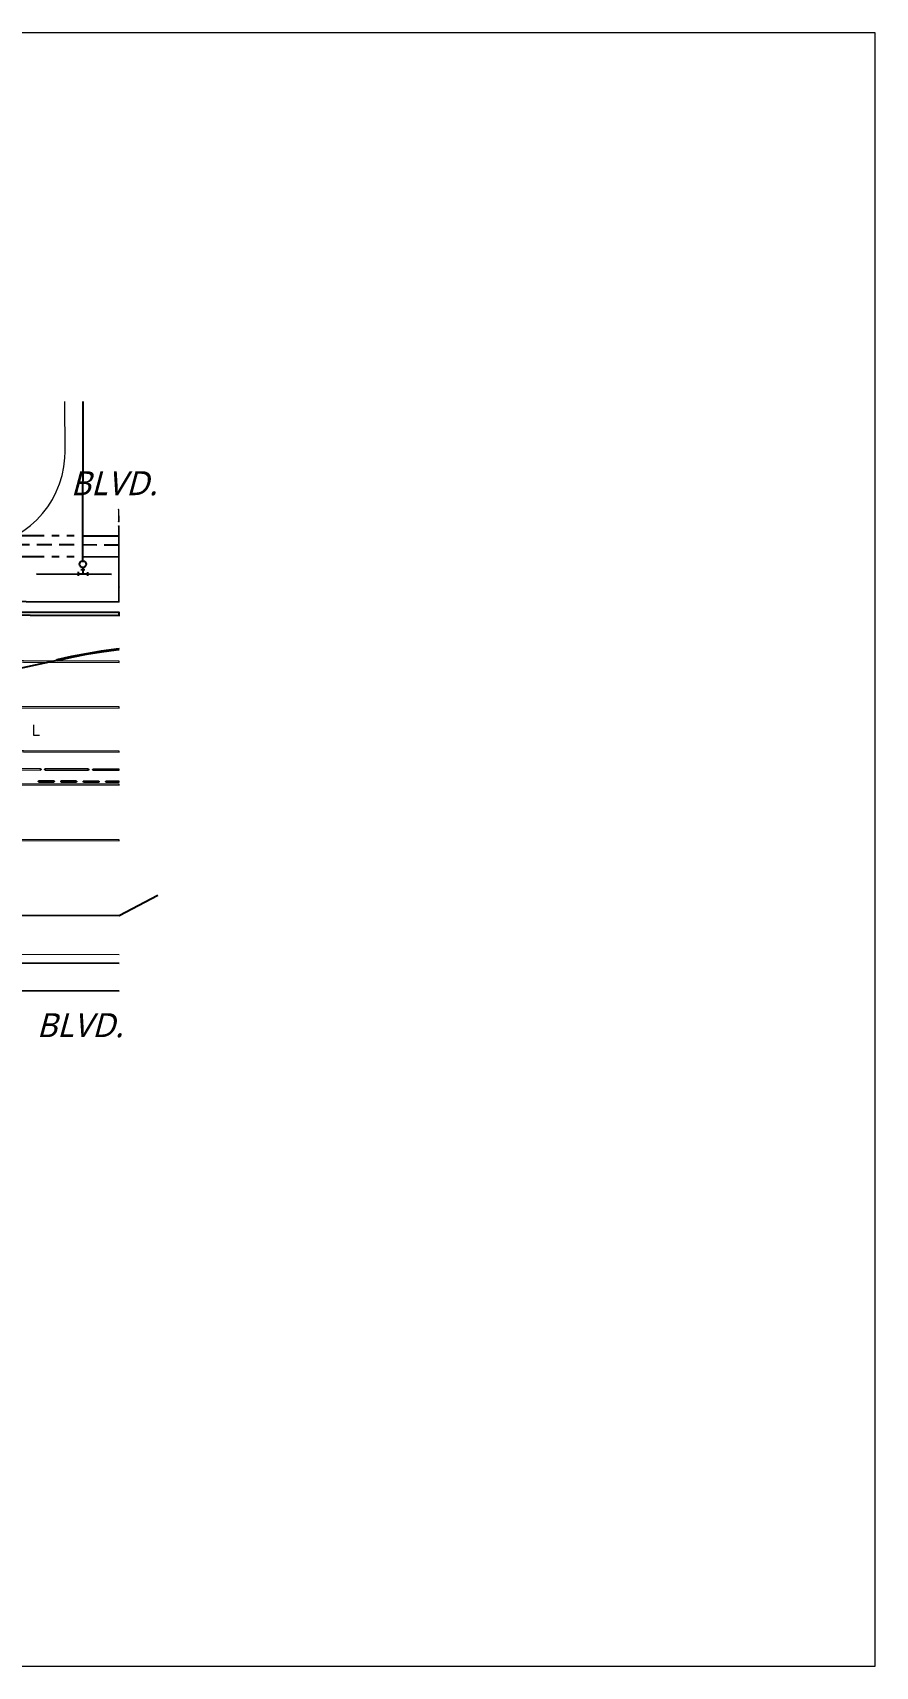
# Model space of a CAD drawing. Header units: feet. Extents: x 25 to 852, y 24 to 570.
# Drawn here: x 571 to 852, y 24 to 570 of the extents above; entities that cross this region are included whole.
import ezdxf

# ---------------------------------------------------------------- set-up
doc = ezdxf.new("R2010")
doc.units = ezdxf.units.FT
doc.header["$MEASUREMENT"] = 0
doc.linetypes.add('DASHED', pattern=[0.75, 0.5, -0.25])
doc.linetypes.add('PHANTOM2', pattern=[1.25, 0.625, -0.125, 0.125, -0.125, 0.125, -0.125])
doc.layers.add('PDF_Geometry', color=7, linetype='Continuous')
doc.layers.add('PDF_Solid Fills', color=7, linetype='Continuous')
doc.styles.get("Standard").update_dxf_attribs({"font": 'simplex.shx'})

msp = doc.modelspace()

# ---------------------------------------------------------------- hatches: boundary and pattern name
at = {"transparency": 33554559}
msp.add_hatch(color=5, dxfattribs=at).paths.add_polyline_path([(273.17, 377.33), (273.17, 376.33), (599.9, 375.2), (599.9, 376.2)])
at = {"layer": 'PDF_Solid Fills', "transparency": 33554559}
for points in [[(599.8, 406.6), (599.9, 406.6), (599.9, 408.5), (599.8, 410.6), (599.7, 410.6), (599.7, 406.6)], [(599.9, 406.6), (599.83, 406.5), (599.73, 406.5), (599.7, 406.6), (599.8, 406.6)], [(599.7, 405), (599.73, 405.1), (599.83, 405.1), (599.9, 405), (599.8, 405)], [(599.8, 384.67), (599.9, 384.67), (599.9, 405), (599.7, 405), (599.7, 384.67)], [(599.8, 384.67), (599.7, 384.67), (599.77, 384.77), (599.87, 384.77), (599.9, 384.67)], [(599.9, 384.67), (599.83, 384.57), (599.73, 384.57), (599.7, 384.67), (599.8, 384.67)], [(579.17, 360.27), (579.2, 360.07), (579.1, 360.07), (579, 360.17), (578.97, 360.3), (579, 360.4), (579.13, 360.47)], [(598.93, 363.6), (598.8, 363.63), (598.73, 363.73), (598.7, 363.83), (598.77, 363.93), (598.87, 364), (598.9, 363.8)], [(598.9, 363.8), (598.87, 364), (599, 363.97), (599.07, 363.9), (599.1, 363.77), (599.03, 363.67), (598.93, 363.6)], [(559.2, 323.8), (559.2, 323.6), (573.6, 323.53), (573.6, 323.93), (559.2, 324)], [(573.6, 323.93), (573.73, 323.9), (573.8, 323.8), (573.8, 323.67), (573.73, 323.57), (573.6, 323.53), (573.6, 323.73)], [(575.2, 323.53), (575.07, 323.57), (575, 323.67), (575, 323.8), (575.07, 323.9), (575.2, 323.93), (575.2, 323.73)], [(575.2, 323.73), (575.2, 323.53), (589.6, 323.5), (589.6, 323.9), (575.2, 323.93)], [(589.6, 323.9), (589.73, 323.87), (589.8, 323.77), (589.8, 323.63), (589.73, 323.53), (589.6, 323.5), (589.6, 323.7)], [(591.2, 323.47), (591.07, 323.5), (591, 323.6), (591, 323.73), (591.07, 323.83), (591.2, 323.87), (591.2, 323.67)], [(591.2, 323.67), (591.2, 323.47), (599.9, 323.47), (599.9, 323.87), (591.2, 323.87)], [(573.07, 319.53), (572.93, 319.57), (572.87, 319.67), (572.87, 319.8), (572.93, 319.9), (573.07, 319.93), (573.07, 319.73)], [(578.07, 319.73), (578.07, 319.93), (573.07, 319.93), (573.07, 319.53), (578.07, 319.53)], [(578.07, 319.93), (578.2, 319.9), (578.27, 319.8), (578.27, 319.67), (578.2, 319.57), (578.07, 319.53), (578.07, 319.73)], [(580.57, 319.53), (580.43, 319.57), (580.37, 319.67), (580.37, 319.8), (580.47, 319.9), (580.57, 319.93), (580.57, 319.73)], [(585.57, 319.7), (585.57, 319.9), (580.57, 319.93), (580.57, 319.53), (585.57, 319.5)], [(585.57, 319.9), (585.7, 319.87), (585.77, 319.77), (585.77, 319.63), (585.67, 319.53), (585.57, 319.5), (585.57, 319.7)], [(588.07, 319.5), (587.93, 319.53), (587.87, 319.63), (587.87, 319.77), (587.97, 319.87), (588.07, 319.9), (588.07, 319.7)], [(593.07, 319.67), (593.07, 319.87), (588.07, 319.9), (588.07, 319.5), (593.07, 319.47)], [(593.07, 319.87), (593.2, 319.83), (593.27, 319.73), (593.27, 319.6), (593.17, 319.5), (593.07, 319.47), (593.07, 319.67)], [(595.57, 319.47), (595.43, 319.5), (595.37, 319.6), (595.37, 319.73), (595.43, 319.83), (595.57, 319.87), (595.57, 319.67)], [(599.9, 319.67), (599.9, 319.87), (595.57, 319.87), (595.57, 319.47), (599.9, 319.47)]]:
    msp.add_hatch(color=256, dxfattribs=at).paths.add_polyline_path(points)

# ---------------------------------------------------------------- linework, layer by layer
at = {"color": 6, "lineweight": 15}
for points in [[(283.4, 446.83), (283.6, 426.67), (283.93, 424.7, 0.341526), (313.23, 398.7), (315.27, 398.63), (340.43, 398.57), (524.1, 397.93), (549.73, 397.83), (551.73, 397.9, 0.378658), (581.77, 427.8), (581.83, 429.8), (581.77, 446.63)], [(599.9, 261.83), (314.93, 262.7), (312.9, 262.63, 0.377968), (282.93, 232.8), (282.83, 230.77), (282.6, 150.7, 0.218036), (286.43, 142.3)]]:
    msp.add_lwpolyline(points, format="xyb", dxfattribs=at)
at = {"color": 1, "flags": 128}
for points in [[(587.8, 393.37), (587.87, 446.63)], [(241.73, 254.87), (251.9, 254.83), (256.93, 259.83), (599.9, 259.07)]]:
    msp.add_lwpolyline(points, dxfattribs=at)
at = {"color": 3, "linetype": 'PHANTOM2', "ltscale": 20, "flags": 128}
msp.add_lwpolyline([(599.9, 401.67), (102.07, 403.4)], dxfattribs=at)
at = {"color": 2, "linetype": 'DASHED', "ltscale": 10, "flags": 128}
msp.add_lwpolyline([(599.9, 398.67), (102.07, 400.4)], dxfattribs=at)
at = {"color": 2, "linetype": 'PHANTOM2', "ltscale": 20, "flags": 128}
msp.add_lwpolyline([(599.9, 394.67), (102, 396.4)], dxfattribs=at)
at = {"color": 1, "linetype": 'DASHED', "ltscale": 50, "flags": 128}
msp.add_lwpolyline([(236.9, 384.93), (247.1, 384.9), (252.1, 389.9), (599.9, 389)], dxfattribs=at)
at = {"color": 1, "lineweight": 25}
for points in [[(586.27, 388.4), (586.27, 389.7)], [(586.27, 389.03), (589.3, 389.03)], [(587.13, 390.57), (588.43, 390.53)], [(587.8, 391.2), (587.8, 389.03)], [(589.3, 389.67), (589.3, 388.4)]]:
    msp.add_lwpolyline(points, dxfattribs=at)
at = {"color": 6, "flags": 128}
for points in [[(599.9, 379.57), (102.07, 381.37)], [(269.1, 275.8), (599.9, 275)]]:
    msp.add_lwpolyline(points, dxfattribs=at)
at = {"color": 5, "flags": 128}
msp.add_lwpolyline([(273.17, 377.33), (273.17, 376.33), (599.9, 375.2), (599.9, 376.2), (273.17, 377.33)], dxfattribs=at)
at = {"flags": 128}
msp.add_lwpolyline([(599.9, 275), (612.8, 281.75)], dxfattribs=at)
at = {"color": 6, "flags": 128}
msp.add_lwpolyline([(294.63, 142.3), (294.83, 230.77, -0.412716), (314.9, 250.7), (599.9, 249.83)], format="xyb", dxfattribs=at)
at = {"color": 1}
msp.add_circle((587.79, 392.27), 1.09, dxfattribs=at)
at = {"layer": 'PDF_Geometry', "lineweight": 15}
for points in [[(852.43, 24.17), (852.43, 569.83), (25.2, 569.83), (25.2, 24.17)], [(571.27, 338.67), (571.3, 335.17), (573.3, 335.17)], [(25.2, 24.17), (852.43, 24.17)]]:
    msp.add_lwpolyline(points, dxfattribs=at)
at = {"layer": 'PDF_Geometry', "lineweight": 0}
for points in [[(599.7, 410.6), (599.73, 410.7), (599.8, 410.7)], [(599.8, 410.6), (599.7, 410.6), (599.7, 406.6), (599.8, 406.6)], [(599.9, 406.6), (599.83, 406.5), (599.73, 406.5), (599.7, 406.6)], [(599.7, 405), (599.73, 405.1), (599.83, 405.1), (599.9, 405)], [(599.8, 406.6), (599.9, 406.6), (599.9, 408.5)], [(599.7, 384.67), (599.77, 384.77), (599.87, 384.77), (599.9, 384.67)], [(599.9, 384.67), (599.83, 384.57), (599.73, 384.57), (599.7, 384.67)], [(579.2, 360.07), (579.1, 360.07), (579, 360.17), (578.97, 360.3), (579, 360.4), (579.13, 360.47)], [(584.03, 361.57), (584.03, 361.57)], [(588.97, 362.5), (588.97, 362.5)], [(593.9, 363.33), (593.9, 363.33)], [(598.93, 363.6), (598.8, 363.63), (598.73, 363.73), (598.7, 363.83), (598.77, 363.93), (598.87, 364)], [(599.9, 363.9), (599.87, 364.1), (598.87, 364), (598.93, 363.6), (599.9, 363.7)], [(598.87, 364), (599, 363.97), (599.07, 363.9), (599.1, 363.77), (599.03, 363.67), (598.93, 363.6)], [(599.87, 364.1), (599.9, 364.1)], [(573.6, 323.93), (573.73, 323.9), (573.8, 323.8), (573.8, 323.67), (573.73, 323.57), (573.6, 323.53)], [(575.2, 323.53), (575.07, 323.57), (575, 323.67), (575, 323.8), (575.07, 323.9), (575.2, 323.93)], [(589.6, 323.9), (589.73, 323.87), (589.8, 323.77), (589.8, 323.63), (589.73, 323.53), (589.6, 323.5)], [(591.2, 323.47), (591.07, 323.5), (591, 323.6), (591, 323.73), (591.07, 323.83), (591.2, 323.87)], [(573.07, 319.53), (572.93, 319.57), (572.87, 319.67), (572.87, 319.8), (572.93, 319.9), (573.07, 319.93)], [(578.07, 319.93), (578.2, 319.9), (578.27, 319.8), (578.27, 319.67), (578.2, 319.57), (578.07, 319.53)], [(580.57, 319.53), (580.43, 319.57), (580.37, 319.67), (580.37, 319.8), (580.47, 319.9), (580.57, 319.93)], [(585.57, 319.9), (585.7, 319.87), (585.77, 319.77), (585.77, 319.63), (585.67, 319.53), (585.57, 319.5)], [(588.07, 319.5), (587.93, 319.53), (587.87, 319.63), (587.87, 319.77), (587.97, 319.87), (588.07, 319.9)], [(593.07, 319.87), (593.2, 319.83), (593.27, 319.73), (593.27, 319.6), (593.17, 319.5), (593.07, 319.47)], [(595.57, 319.47), (595.43, 319.5), (595.37, 319.6), (595.37, 319.73), (595.43, 319.83), (595.57, 319.87)]]:
    msp.add_lwpolyline(points, dxfattribs=at)
for points in [[(599.8, 384.67), (599.9, 384.67), (599.9, 405), (599.7, 405), (599.7, 384.67)], [(599.9, 384.67), (599.7, 384.67), (599.67, 379.67), (599.87, 379.67)], [(280.17, 360.77), (280.17, 360.57), (599.9, 359.47), (599.9, 359.87), (280.17, 360.97)], [(584.1, 361.17), (584.03, 361.57), (579.13, 360.47), (579.2, 360.07)], [(589.03, 362.1), (588.97, 362.5), (584.03, 361.57), (584.1, 361.17)], [(584.07, 361.37), (584.03, 361.57)], [(593.97, 362.93), (593.9, 363.33), (588.97, 362.5), (589.03, 362.1)], [(589, 362.3), (588.97, 362.5)], [(598.93, 363.6), (598.87, 364), (593.9, 363.33), (593.97, 362.93)], [(593.93, 363.13), (593.9, 363.33)], [(317.3, 345), (317.3, 344.8), (599.9, 344.2), (599.9, 344.6), (317.3, 345.2)], [(280.1, 330.77), (280.1, 330.57), (599.9, 329.47), (599.9, 329.87), (280.1, 330.97)], [(559.2, 323.8), (559.2, 323.6), (573.6, 323.53), (573.6, 323.93), (559.2, 324)], [(575.2, 323.73), (575.2, 323.53), (589.6, 323.5), (589.6, 323.9), (575.2, 323.93)], [(591.2, 323.67), (591.2, 323.47), (599.9, 323.47), (599.9, 323.87), (591.2, 323.87)], [(599.9, 318.67), (599.9, 318.87), (295.27, 319.63), (295.27, 319.23), (599.9, 318.47)], [(578.07, 319.73), (578.07, 319.93), (573.07, 319.93), (573.07, 319.53), (578.07, 319.53)], [(585.57, 319.7), (585.57, 319.9), (580.57, 319.93), (580.57, 319.53), (585.57, 319.5)], [(593.07, 319.67), (593.07, 319.87), (588.07, 319.9), (588.07, 319.5), (593.07, 319.47)], [(599.9, 319.67), (599.9, 319.87), (595.57, 319.87), (595.57, 319.47), (599.9, 319.47)], [(340.53, 300.63), (340.53, 300.43), (599.9, 299.87), (599.9, 300.27), (340.53, 300.83)]]:
    msp.add_lwpolyline(points, close=True, dxfattribs=at)
at = {"layer": 'PDF_Geometry', "lineweight": 25}
msp.add_lwpolyline([(549.13, 353.8), (579.17, 360.27)], dxfattribs=at)
at = {"layer": 'PDF_Solid Fills', "lineweight": 0, "transparency": 33554559}
for points in [[(599.7, 410.6), (599.73, 410.7), (599.8, 410.6), (599.8, 410.7)], [(599.9, 384.67), (599.7, 384.67), (599.87, 379.67), (599.67, 379.67)], [(280.17, 360.77), (599.9, 359.87), (280.17, 360.97)], [(280.17, 360.57), (599.9, 359.87), (280.17, 360.77)], [(280.17, 360.57), (599.9, 359.67), (599.9, 359.87)], [(599.9, 359.47), (599.9, 359.67), (280.17, 360.57)], [(584.1, 361.17), (584.03, 361.57), (579.2, 360.07), (579.13, 360.47)], [(589.03, 362.1), (588.97, 362.5), (584.1, 361.17), (584.03, 361.57)], [(593.97, 362.93), (593.9, 363.33), (589.03, 362.1), (588.97, 362.5)], [(598.93, 363.6), (598.87, 364), (593.97, 362.93), (593.9, 363.33)], [(598.87, 364), (598.9, 363.8), (599.87, 364.1)], [(599.87, 364.1), (598.9, 363.8), (598.93, 363.6)], [(599.87, 364.1), (598.93, 363.6), (599.9, 363.9)], [(599.9, 363.7), (598.93, 363.6), (599.9, 363.9)], [(317.3, 345), (599.9, 344.6), (317.3, 345.2)], [(317.3, 344.8), (599.9, 344.6), (317.3, 345)], [(317.3, 344.8), (599.9, 344.4), (599.9, 344.6)], [(599.9, 344.2), (599.9, 344.4), (317.3, 344.8)], [(280.1, 330.77), (599.9, 329.87), (280.1, 330.97)], [(280.1, 330.57), (599.9, 329.87), (280.1, 330.77)], [(280.1, 330.57), (599.9, 329.67), (599.9, 329.87)], [(599.9, 329.47), (599.9, 329.67), (280.1, 330.57)], [(340.53, 300.63), (599.9, 300.27), (340.53, 300.83)], [(340.53, 300.43), (599.9, 300.27), (340.53, 300.63)], [(340.53, 300.43), (599.9, 300.07), (599.9, 300.27)], [(599.9, 299.87), (599.9, 300.07), (340.53, 300.43)]]:
    msp.add_solid(points, dxfattribs=at)
at = {"layer": 'PDF_Solid Fills', "lineweight": 25, "transparency": 33554559}
msp.add_solid([(599.9, 363.9), (599.87, 364.1), (599.9, 364.1)], dxfattribs=at)
at = {"layer": 'PDF_Solid Fills', "lineweight": 70, "transparency": 33554559}
for points in [[(295.27, 319.63), (295.27, 319.43), (599.9, 318.87)], [(599.9, 318.87), (295.27, 319.43), (295.27, 319.23)], [(599.9, 318.67), (295.27, 319.23), (599.9, 318.47)], [(599.9, 318.87), (295.27, 319.23), (599.9, 318.67)]]:
    msp.add_solid(points, dxfattribs=at)

# ---------------------------------------------------------------- texts
at = {"char_height": 8, "attachment_point": 1}
for insert in [(583.74, 423.35), (572.4, 242.32)]:
    msp.add_mtext_dynamic_manual_height_columns('{\\fMicrosoft YaHei UI|b0|i1|c0|p34;BLVD.}', width=85.8683, gutter_width=1, heights=[0], dxfattribs=dict(at, insert=insert))

doc.saveas('drawing.dxf')
